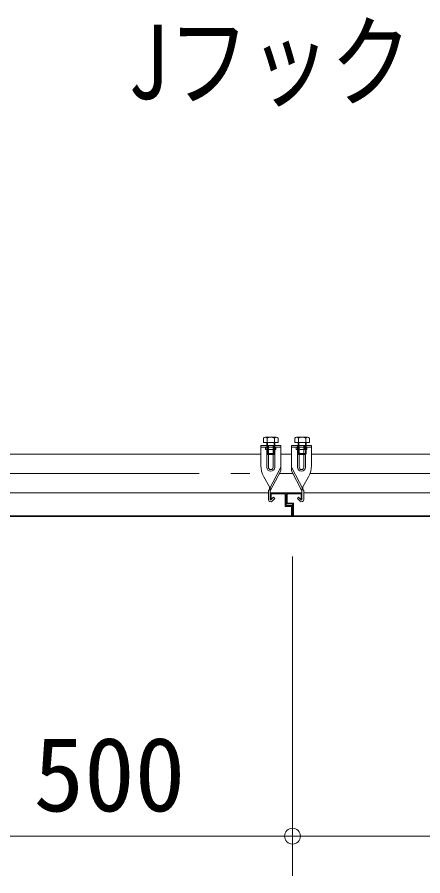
# Model space of a CAD drawing. Units: millimetres, scale not verified. Extents: x -10062 to 10062, y -6938 to 6938.
# Drawn here: x -6318 to -5806, y 3009 to 4092 of the extents above; entities that cross this region are included whole.
import ezdxf
from ezdxf.enums import TextEntityAlignment as Align

# ---------------------------------------------------------------- set-up
doc = ezdxf.new("R2010")
doc.units = ezdxf.units.MM
doc.header["$LTSCALE"] = 40
doc.header["$PDMODE"] = 32
doc.header["$PDSIZE"] = 20
doc.linetypes.add('DASHED1', pattern=[1.8, 1.2, -0.6])
doc.linetypes.add('DOUBLE_CHAIN2', pattern=[12.8, 9, -1, 0.6, -0.6, 0.6, -1])
for name, color, linetype, lineweight in [('0-1_(3m)標準ｱﾄﾞﾌﾗッﾄ', 4, 'Continuous', 5), ('0-2_0', 2, 'Continuous', 9), ('1-2_dim', 7, 'Continuous', 9), ('1-3_KANAGU', 2, 'Continuous', 9), ('1-7_text', 7, 'Continuous', 9), ('1-B_仮囲い', 7, 'Continuous', 9)]:
    doc.layers.add(name, color=color, linetype=linetype, lineweight=lineweight)
doc.styles.add('ＭＳ ゴシック', font='')
doc.styles.get('ＭＳ ゴシック').set_extended_font_data('MS Gothic')

msp = doc.modelspace()

# ---------------------------------------------------------------- linework, layer by layer
at = {"layer": '0-1_(3m)標準ｱﾄﾞﾌﾗッﾄ'}
for p, q in [((-5978.5, 3492.39), (-5998.5, 3492.39)), ((-5998.5, 3483.89), (-5998.5, 3492.39)), ((-5997.3, 3483.89), (-5997.3, 3491.19)), ((-5978.5, 3476.39), (-5978.5, 3492.39)), ((-5978.5, 3478.39), (-5978.5, 3492.39)), ((-5958.5, 3492.39), (-5978.5, 3492.39)), ((-5959.7, 3491.19), (-5977.3, 3491.19)), ((-5972.5, 3492.39), (-5958.5, 3492.39)), ((-5959.7, 3483.89), (-5959.7, 3491.19)), ((-5958.5, 3483.89), (-5958.5, 3492.39)), ((-5997.3, 3483.89), (-5998.5, 3483.89)), ((-5970.5, 3478.39), (-5978.5, 3478.39)), ((-5970.5, 3462.39), (-5970.5, 3478.39)), ((-5958.5, 3483.89), (-5959.7, 3483.89)), ((-5970.5, 3476.39), (-5978.5, 3476.39)), ((-5970.5, 3462.39), (-5970.5, 3476.39)), ((-5970.5, 3462.39), (-6470.5, 3462.39)), ((-5971.7, 3463.59), (-6469.3, 3463.59)), ((-5470.5, 3462.39), (-5970.5, 3462.39)), ((-5471.7, 3463.59), (-5969.3, 3463.59))]:
    msp.add_line(p, q, dxfattribs=at)
for points in [[(-5971.7, 3463.59), (-5971.7, 3475.19), (-5979.7, 3475.19), (-5979.7, 3491.19), (-5997.3, 3491.19)], [(-5969.3, 3463.59), (-5969.3, 3479.59), (-5977.3, 3479.59), (-5977.3, 3491.19)]]:
    msp.add_lwpolyline(points, dxfattribs=at)
at = {"layer": '0-2_0'}
for p, q in [((-6010.4, 3552.28), (-5985.4, 3552.28)), ((-6010.4, 3527.07), (-6010.4, 3552.28)), ((-6002.9, 3524.73), (-6002.9, 3552.28)), ((-6000.83, 3524.73), (-6000.83, 3552.28)), ((-5994.97, 3524.73), (-5994.97, 3552.28)), ((-5992.9, 3524.73), (-5992.9, 3552.28)), ((-5985.4, 3520), (-5985.4, 3552.28)), ((-5946.59, 3552.28), (-5971.59, 3552.28)), ((-5971.59, 3520), (-5971.59, 3552.28)), ((-5964.09, 3524.73), (-5964.09, 3552.28)), ((-5962.02, 3524.73), (-5962.02, 3552.28)), ((-5956.16, 3524.73), (-5956.16, 3552.28)), ((-5954.09, 3524.73), (-5954.09, 3552.28)), ((-5946.59, 3527.07), (-5946.59, 3552.28)), ((-6000.54, 3495.87), (-5985.4, 3524.98)), ((-5956.45, 3495.87), (-5971.59, 3524.98)), ((-5999.63, 3499.78), (-6006.68, 3512.62)), ((-5998.5, 3494.8), (-5985.4, 3520)), ((-5958.49, 3494.8), (-5971.59, 3520)), ((-5957.36, 3499.78), (-5950.3, 3512.62)), ((-6000.8, 3483.89), (-6000.8, 3494.8)), ((-5998.5, 3483.89), (-5998.5, 3494.8)), ((-5958.49, 3483.89), (-5958.49, 3494.8)), ((-5956.19, 3483.89), (-5956.19, 3494.8)), ((-5996.02, 3481.91), (-5992.66, 3485.26)), ((-5960.97, 3481.91), (-5964.32, 3485.26))]:
    msp.add_line(p, q, dxfattribs=at)
at = {"layer": '0-2_0', "linetype": 'DASHED1'}
for p, q in [((-6010.4, 3549.98), (-5985.4, 3549.98)), ((-6004.45, 3546.98), (-6004.45, 3549.48)), ((-6004.45, 3546.98), (-5991.35, 3546.98)), ((-6002.15, 3546.98), (-6002.15, 3552.28)), ((-5993.65, 3546.98), (-5993.65, 3552.28)), ((-5991.35, 3546.98), (-5991.35, 3549.48)), ((-5946.59, 3549.98), (-5971.59, 3549.98)), ((-5965.64, 3546.98), (-5965.64, 3549.48)), ((-5952.54, 3546.98), (-5965.64, 3546.98)), ((-5963.34, 3546.98), (-5963.34, 3552.28)), ((-5954.84, 3546.98), (-5954.84, 3552.28)), ((-5952.54, 3546.98), (-5952.54, 3549.48)), ((-5999.49, 3499.53), (-5999.63, 3499.78)), ((-5957.5, 3499.53), (-5957.36, 3499.78)), ((-5998.5, 3494.8), (-5998.5, 3495.68)), ((-5958.49, 3494.8), (-5958.49, 3495.68))]:
    msp.add_line(p, q, dxfattribs=at)
at = {"layer": '0-2_0', "color": 4, "lineweight": 5}
for p, q in [((-6446.59, 3540.99), (-6010.4, 3540.99)), ((-5985.4, 3540.99), (-5971.59, 3540.99)), ((-5946.59, 3540.99), (-5510.4, 3540.99)), ((-5987.08, 3516.76), (-5969.76, 3516.76)), ((-6456.19, 3492.39), (-6000.8, 3492.39)), ((-5956.19, 3492.39), (-5500.8, 3492.39))]:
    msp.add_line(p, q, dxfattribs=at)
at = {"layer": '0-2_0'}
for points in [[(-5997.64, 3483.54), (-5994.29, 3486.89), (-5992.66, 3485.26)], [(-5959.34, 3483.54), (-5962.7, 3486.89), (-5964.32, 3485.26)]]:
    msp.add_lwpolyline(points, dxfattribs=at)
at = {"layer": '0-2_0', "linetype": 'DASHED1'}
for centre, radius, start, end in [((-6004.95, 3549.48), 0.5, 0, 90), ((-5990.85, 3549.48), 0.5, 90, 180), ((-5966.14, 3549.48), 0.5, 0, 90), ((-5952.04, 3549.48), 0.5, 90, 180), ((-6006.5, 3495.68), 8, 0, 28.811), ((-5950.49, 3495.68), 8, 151.189, 180)]:
    msp.add_arc(centre, radius, start, end, dxfattribs=at)
at = {"layer": '0-2_0'}
for centre, radius, start, end in [((-5980.4, 3527.07), 30, 180, 208.811), ((-5997.9, 3524.73), 5, 180, 0), ((-5997.9, 3524.73), 2.93, 180, 0), ((-5959.09, 3524.73), 5, 180, 0), ((-5959.09, 3524.73), 2.93, 180, 0), ((-5976.59, 3527.07), 30, 331.189, 0), ((-6001.6, 3498.7), 2.25, 332.527, 28.811), ((-5955.39, 3498.7), 2.25, 151.189, 207.473), ((-5998.5, 3494.8), 2.3, 152.527, 180), ((-5958.49, 3494.8), 2.3, 0, 27.473), ((-5998, 3483.89), 2.8, 180, 314.999), ((-5998, 3483.89), 0.5, 180, 314.999), ((-5958.99, 3483.89), 2.8, 225.001, 0), ((-5958.99, 3483.89), 0.5, 225.001, 0)]:
    msp.add_arc(centre, radius, start, end, dxfattribs=at)
at = {"layer": '1-2_dim'}
for p, q in [((-5970.5, 3412.28), (-5970.5, 3009.28)), ((-5970.5, 3412.28), (-5970.5, 3009.28)), ((-5970.5, 3059.28), (-6470.5, 3059.28)), ((-6420.5, 3059.28), (-6020.5, 3059.28)), ((-5470.5, 3059.28), (-5970.5, 3059.28)), ((-5920.5, 3059.28), (-5520.5, 3059.28))]:
    msp.add_line(p, q, dxfattribs=at)
msp.add_point((-5970.5, 3059.28), dxfattribs=at)
at = {"layer": '1-3_KANAGU', "color": 4, "lineweight": 5}
for p, q in [((-6007.14, 3555.86), (-6007.14, 3561.23)), ((-6007.1, 3555.86), (-5988.7, 3555.86)), ((-6004.83, 3562.56), (-5990.97, 3562.56)), ((-6002.9, 3541.86), (-6002.9, 3555.86)), ((-6002.52, 3555.86), (-6002.52, 3561.23)), ((-6002.15, 3552.16), (-6002.15, 3555.86)), ((-5993.65, 3552.16), (-5993.65, 3555.86)), ((-5993.28, 3555.86), (-5993.28, 3561.23)), ((-5992.9, 3541.86), (-5992.9, 3555.86)), ((-5988.66, 3555.86), (-5988.66, 3561.23)), ((-5967.62, 3555.86), (-5967.62, 3561.23)), ((-5967.58, 3555.86), (-5949.18, 3555.86)), ((-5965.3, 3562.56), (-5951.45, 3562.56)), ((-5963.38, 3541.86), (-5963.38, 3555.86)), ((-5963, 3555.86), (-5963, 3561.23)), ((-5962.63, 3552.16), (-5962.63, 3555.86)), ((-5954.13, 3552.16), (-5954.13, 3555.86)), ((-5953.76, 3555.86), (-5953.76, 3561.23)), ((-5953.38, 3541.86), (-5953.38, 3555.86)), ((-5949.14, 3555.86), (-5949.14, 3561.23))]:
    msp.add_line(p, q, dxfattribs=at)
at = {"layer": '1-3_KANAGU', "color": 4, "linetype": 'DASHED1', "lineweight": 5}
for p, q in [((-6002.15, 3541.11), (-6002.15, 3552.16)), ((-5993.65, 3541.11), (-5993.65, 3552.16)), ((-5962.63, 3541.11), (-5962.63, 3552.16)), ((-5954.13, 3541.11), (-5954.13, 3552.16)), ((-6002.9, 3541.86), (-6001.9, 3540.86)), ((-6002.9, 3541.86), (-5992.9, 3541.86)), ((-6001.9, 3540.86), (-5993.9, 3540.86)), ((-5993.9, 3540.86), (-5992.9, 3541.86)), ((-5963.38, 3541.86), (-5962.38, 3540.86)), ((-5963.38, 3541.86), (-5953.38, 3541.86)), ((-5962.38, 3540.86), (-5954.38, 3540.86)), ((-5954.38, 3540.86), (-5953.38, 3541.86))]:
    msp.add_line(p, q, dxfattribs=at)
at = {"layer": '1-3_KANAGU', "color": 4, "lineweight": 5}
for centre, radius, start, end in [((-6004.83, 3559.9), 2.67, 30, 149.999), ((-5997.9, 3553.9), 8.67, 57.796, 122.204), ((-5990.97, 3559.9), 2.67, 30.001, 150), ((-5965.3, 3559.9), 2.67, 30, 149.999), ((-5958.38, 3553.9), 8.67, 57.796, 122.204), ((-5951.45, 3559.9), 2.67, 30.001, 150)]:
    msp.add_arc(centre, radius, start, end, dxfattribs=at)
at = {"layer": '1-B_仮囲い', "linetype": 'DOUBLE_CHAIN2'}
for p, q in [((-6448.42, 3516.76), (-6008.57, 3516.76)), ((-5948.42, 3516.76), (-5508.57, 3516.76))]:
    msp.add_line(p, q, dxfattribs=at)

# ---------------------------------------------------------------- texts
at = {"layer": '1-2_dim', "color": 2, "style": 'ＭＳ ゴシック'}
msp.add_text('500', height=93.84, dxfattribs=at).set_placement((-6297.3, 3062.48), align=Align.BOTTOM_LEFT)
at = {"layer": '1-7_text', "style": 'ＭＳ ゴシック', "width": 0.8}
msp.add_text('Jフック', height=93.84, dxfattribs=at).set_placement((-6178.46, 3961.01), align=Align.BOTTOM_LEFT)

doc.saveas('drawing.dxf')
